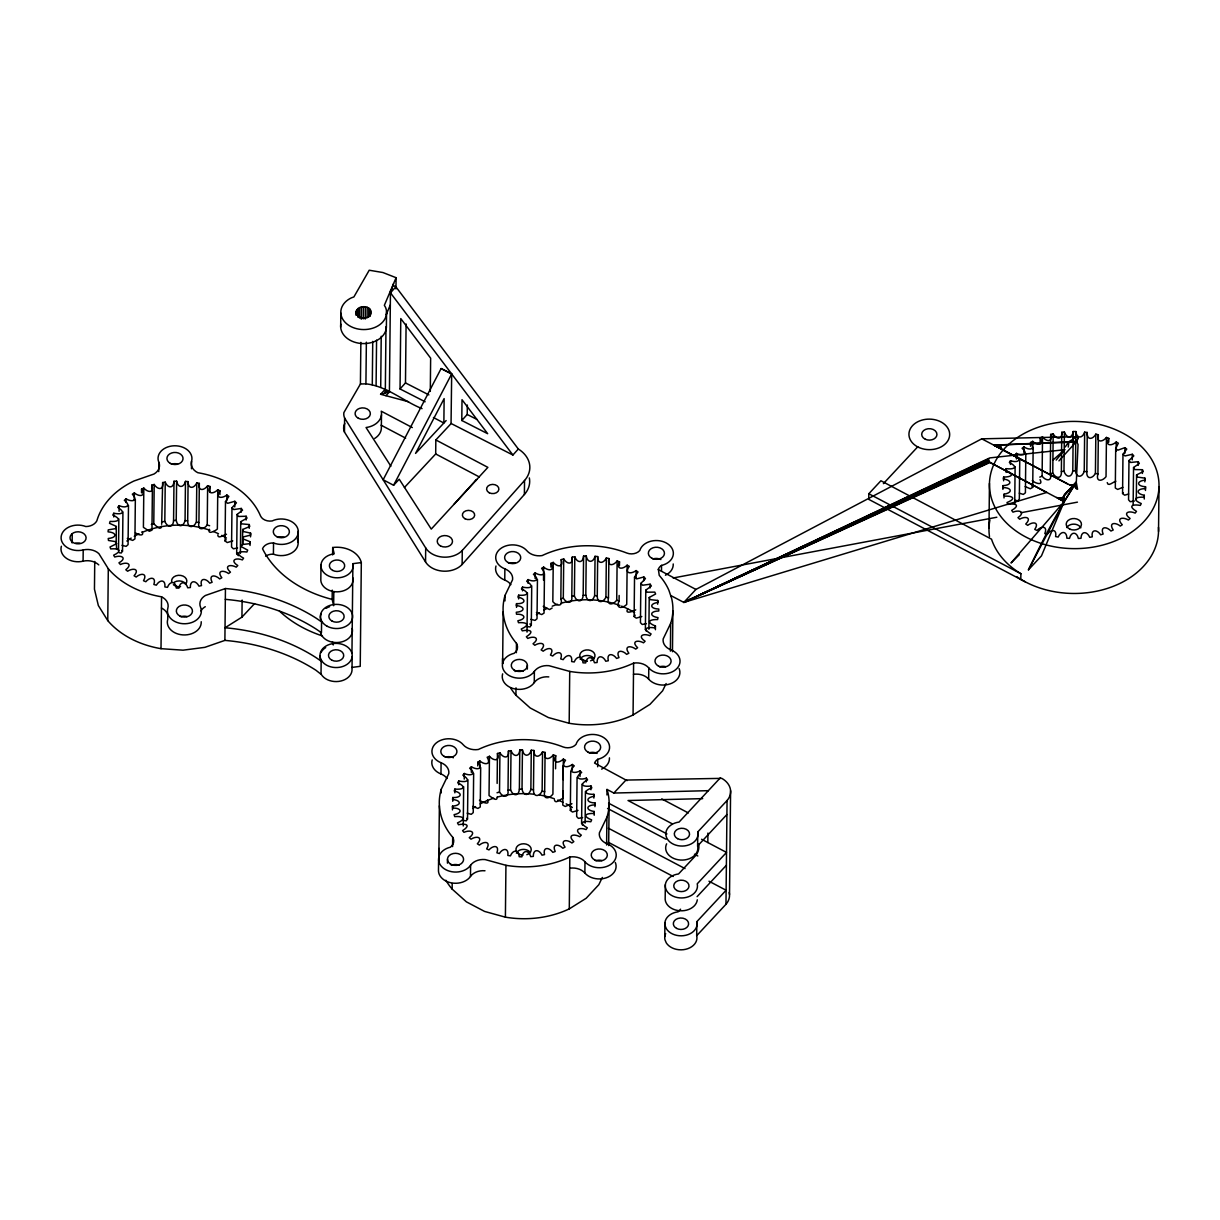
<?xml version="1.0" encoding="UTF-8"?>
<svg xmlns="http://www.w3.org/2000/svg" width="1220" height="1220" viewBox="0 0 1220 1220"><rect width="100%" height="100%" fill="white"/><g stroke="black" fill="none" stroke-linecap="round" stroke-linejoin="round"><path stroke-width="1.5" d="M477.767 765.946L477.813 762.21L479.856 760.975C484.797 765.245 491.584 764.772 487.161 757.269L489.449 756.293C493.658 761.234 500.154 761.326 497.455 753.502L499.925 752.832C503.311 758.474 509.426 758.794 508.435 751.047L511.012 750.666C513.422 757.071 519.232 757.3 519.796 749.934L522.434 749.873C523.624 756.949 529.358 756.949 531.279 750.208L533.887 750.468C533.78 757.925 539.514 757.894 542.549 751.855L545.081 752.435C543.159 760.228 549.457 760.091 553.331 754.845L555.71 755.714C552.065 763.369 558.714 763.628 563.35 759.084L565.531 760.228C560.193 767.365 567.01 768.356 572.348 764.482L574.254 765.87C567.452 772.138 574.025 774.12 580.079 770.872L581.665 772.473C573.705 777.628 579.546 780.693 586.362 778.116L587.567 779.87C578.448 784.841 583.068 787.083 591.014 786L591.837 787.891C582.23 791.429 585.264 794.479 593.911 794.342L594.323 796.309C585.203 797.544 586.225 802.76 594.994 802.928L594.994 804.895C586.179 804.926 585.158 810.141 594.247 811.513L594.201 815.25M385.993 326.731L385.337 389.18L380.579 394.289L385.932 395.692L389.409 391.955L390.446 292.815L393.541 283.68M72.148 542.961L72.239 533.613M98.774 564.89A14.396 10.797 0.6 0 0 83.082 561.185L83.204 549.961A16.958 12.718 0.6 0 1 61.152 536.663A16.958 12.718 0.6 0 1 85.842 526.552A12.063 9.043 0.6 0 0 96.868 520.772A84.79 63.608 0.6 0 1 133.956 481L153.979 474.031A14.396 10.797 0.6 0 0 158.829 462.273A16.958 12.718 0.6 0 1 174.201 445.788A16.958 12.718 0.6 0 1 191.555 461.297A14.396 10.797 0.6 0 0 197.823 472.704A84.79 63.608 0.6 0 1 260.485 515.846A9.989 7.503 0.6 0 0 272.182 520.94A16.958 12.718 0.6 0 1 298.275 531.188L298.153 542.397M94.748 561.459L94.458 589.184L98.347 605.532L107.756 620.614A84.79 63.608 0.6 0 0 161.009 648.674L183.076 650.184L204.853 647.347L224.892 640.393A168.238 126.209 0.6 0 1 315.98 670.283L321.378 674.553A16.104 12.078 0.6 0 0 338.794 681.4A16.104 12.078 0.6 0 0 352 670.588L352.153 656.558M107.756 620.614L108.305 568.749L98.896 553.666A14.396 10.797 0.6 0 0 83.204 549.961M113.75 516.99L113.78 513.254C121.451 514.779 126.529 512.949 117.76 507.352L119.148 505.659C125.645 508.603 131.836 506.025 124.333 500.322L126.056 498.827C131.806 502.411 138.546 500.901 132.339 494.176L134.352 492.911C139.385 497.12 146.186 496.525 141.55 489.098L143.823 488.091C148.108 492.941 154.665 492.987 151.737 485.179L154.193 484.462C157.685 490.028 163.846 490.333 162.656 482.556L165.234 482.144C167.765 488.442 173.606 488.701 173.987 481.275L176.625 481.168C177.968 488.168 183.701 488.198 185.47 481.382L188.094 481.595C188.002 489.113 193.904 488.961 196.786 482.861L199.333 483.394C197.609 491.172 203.862 491.019 207.644 485.682L210.054 486.505L209.992 492.117M116.175 543.418L116.327 526.384L109.525 523.319L110.12 521.397C118.538 522.038 122.198 519.293 112.789 515.084L113.78 513.254M116.662 549.229L116.205 541.756L108.473 540.46L108.229 538.493C117.257 537.715 117.013 532.454 108.077 531.859L108.26 529.876L115.702 528.596L116.357 526.598M118.508 550.693L118.843 518.927M119.087 511.271L119.148 505.659M119.194 552.736L121.253 552.98L122.519 551.104L122.93 511.866M126.026 502.564L126.056 498.827M122.03 545.325L126.133 546.377L128.07 544.638L128.481 505.4M134.276 500.398L134.352 492.911M127.307 538.447L132.66 540.414L134.932 538.935L135.344 499.468M141.52 492.834L141.55 489.098M143.823 488.091L143.411 527.33L149.343 531.279L151.966 530.151L152.378 490.897M151.707 488.915L151.737 485.179M161.528 526.14C161.055 531.462 155.428 525.286 153.781 523.716L154.193 484.462M158.737 471.621L158.829 462.273M161.009 648.674L161.558 596.809A84.79 63.608 0.6 0 1 108.305 568.749M161.665 524.264L162.656 482.556M173.987 481.275L173.575 520.528C173.194 527.955 167.353 527.696 164.822 521.382L165.234 482.144M167.75 615.703L167.719 619.44A16.958 12.718 0.6 0 0 182.847 634.903A16.958 12.718 0.6 0 0 201.224 621.727M185.47 481.382L185.059 520.62C183.305 527.452 177.556 527.421 176.214 520.421L176.625 481.168M196.786 482.861L196.374 522.099C193.492 528.199 187.59 528.367 187.682 520.848L188.094 481.595M191.479 468.77L191.555 461.297M209.642 525.759L207.232 524.936C203.45 530.273 197.198 530.425 198.921 522.633L199.333 483.394M207.232 524.936L207.644 485.682M210.054 486.505C206.607 494.191 213.225 494.39 217.77 489.769L217.358 529.022C215.452 530.807 207.125 535.321 209.337 529.282M219.935 494.618L219.966 490.882L217.77 489.769M232.73 540.856L227.256 542.564L225.075 540.978L225.487 501.527L228.841 496.387L226.905 495.03C221.659 498.98 214.842 498.095 219.966 490.882M224.892 640.393L225.441 588.528A168.238 126.209 0.6 0 1 316.529 618.418L321.577 621.88L321.455 632.707L316.422 629.261A168.238 126.209 0.6 0 0 225.319 599.355M226.844 500.627L226.905 495.03M237.549 547.948L233.371 548.817L231.556 547.002L231.968 507.749L236.436 502.869L234.819 501.298L227.667 503.311L225.487 501.74M234.758 506.91L234.819 501.298M238.358 555.695L236.68 553.712L237.092 514.459L242.536 510.189L241.27 508.45L233.782 509.563L231.968 507.749M240.386 553.468L240.721 521.687L247.019 518.134L246.135 516.258L238.495 516.472L237.092 514.459M241.24 512.187L241.27 508.45M320.036 655.78A16.104 12.078 0.6 0 0 320.235 658.922L321.165 661.133L316.117 657.671A168.238 126.209 0.6 0 0 225.029 627.766L241.941 617.137L242.124 600.087M116.724 543.617L110.044 547.002L110.715 548.909C118.919 548.176 123.006 550.738 113.643 555.192L114.726 557.006C121.817 554.688 127.246 558.15 118.95 562.847L120.399 564.509C126.743 561.505 133.102 563.899 125.828 569.77L127.612 571.234C133.224 567.59 139.995 568.947 134.078 575.779L136.152 577.029C141.062 572.744 147.803 573.247 143.518 580.735L145.821 581.711C149.999 576.74 156.434 576.709 153.873 584.487L156.343 585.173C159.698 579.47 165.752 579.271 164.883 586.957L167.475 587.338C169.824 580.857 175.604 580.781 176.275 588.07L178.913 588.131C180.011 580.979 185.76 581.132 187.743 587.796L190.35 587.537C189.969 579.896 195.947 580.217 198.982 586.149L201.513 585.585C199.455 577.746 205.814 577.96 209.733 583.16L212.097 582.291C208.3 574.635 215.01 574.407 219.676 578.92L221.827 577.777C216.382 570.67 223.199 569.649 228.582 573.537L230.458 572.149C223.58 565.912 230.092 563.869 236.222 567.147L237.778 565.546C229.772 560.438 235.49 557.311 242.383 559.904L243.573 558.15C234.423 553.224 238.861 550.921 246.898 552.019L247.69 550.129L241.255 546.667L242.399 544.486L242.704 529.465L249.734 526.506L249.261 524.554L241.667 523.853L240.721 521.687M242.856 544.471L243.146 536.968L250.634 535.092L250.588 533.125L243.237 531.508L242.704 529.465M246.104 520.01L246.135 516.258M249.231 528.306L249.261 524.554M250.024 545.462L250.054 541.711L242.917 538.859M250.542 536.861L250.588 533.125M265.609 556.183A10.858 8.143 0.6 0 1 273.417 554.17L273.539 542.961A16.958 12.718 0.6 0 0 298.275 531.188M320.982 564.631L320.845 578.646A16.104 12.078 0.6 0 0 337.635 591.822A16.104 12.078 0.6 0 0 352.748 577.685M321.028 673.745L321.18 659.73M333.807 591.7L333.655 605.715L332.145 599.386L332.252 590.129M332.618 554.917L332.694 547.505A24.659 18.498 0.6 0 1 361.318 562.572L360.236 666.333L351.817 667.432M333.258 643.565L333.243 644.968L332.496 641.796M340.67 327.097L340.822 313.082M529.343 477.904A31.644 23.729 0.6 0 1 524.386 494.496L462.136 564.463A21.197 15.906 0.6 0 1 425.551 561.962L344.467 432.048L344.619 418.033A16.943 12.718 0.6 0 1 343.887 412.574L360.418 384.01L360.861 342.362M351.955 653.417L352.9 563.67L361.318 562.572M356.118 315.385C353.8 307.211 365.527 303.917 370.117 309.331L370.041 316.346M356.85 314.989L356.911 309.727M357.948 317.276L358.039 308.507M359.458 318.069L359.564 307.547M361.242 319.198L361.379 306.921M363.209 318.938L363.331 306.677M365.192 319.076L365.314 306.815M422.044 408.654C403.088 400.968 386.755 386.099 365.924 383.842L366.366 342.195M367.083 317.84L367.189 307.318M368.73 316.941L368.821 308.187M372.283 384.91L372.74 341.387M376.095 385.55L376.568 340.136M380.716 387.365L381.219 336.262M381.479 414.876L381.341 428.891A18.819 14.121 0.6 0 1 374.723 438.453M386.557 311.71L386.404 325.725A22.89 17.171 0.6 0 1 362.599 343.567A22.89 17.171 0.6 0 1 340.837 324.108M393.526 285.571L395.875 286.807L518.332 449.021L512.903 455.029L390.446 292.815L390.476 290.909M395.966 288.926L396.088 277.702L382.912 272.533L369.218 270.23L353.892 296.933L351.329 297.878A22.89 17.171 0.6 0 0 343.415 320.265A22.89 17.171 0.6 0 0 372.496 328.287A22.89 17.171 0.6 0 0 385.505 307.287L384.346 305.32L396.088 277.702M425.139 401.776L400.038 388.951L400.785 318.588L430.645 358.161L430.294 391.406M400.038 388.951L405.482 382.927L406.092 323.986M425.551 561.962L425.688 547.948L344.619 418.033M404.43 487.497L435.692 453.962L435.83 439.947L451.156 423.523L512.903 455.029M438.59 859.856L438.468 871.065A16.958 12.718 0.6 0 0 451.781 882.96A16.958 12.718 0.6 0 0 470.478 876.463A14.396 10.797 0.6 0 1 484.996 870.775M438.834 857.66L439.383 805.795M447.084 778.543A14.396 10.797 0.6 0 0 440.969 773.968L441.091 762.744A16.958 12.718 0.6 0 1 436.348 742.858A16.958 12.718 0.6 0 1 463.158 744.688A14.396 10.797 0.6 0 0 478.332 749.492A84.79 63.608 0.6 0 1 563.03 746.93A9.989 7.503 0.6 0 0 576.053 744.352A16.958 12.718 0.6 0 1 604.037 737.81A16.958 12.718 0.6 0 1 597.754 759.297L597.678 766.77M441.213 792.969L441.243 789.264L448.762 773.678A14.396 10.797 0.6 0 0 441.091 762.744M451.049 423.63L451.674 373.915L441.121 368.547L383.156 479.765L393.587 485.27L399.23 479.216L431.255 529.099L487.878 467.367L435.83 439.947M447.435 863.165L447.481 859.429M452.467 809.882L452.513 806.13C461.511 805.52 461.511 800.259 452.544 799.496L452.772 797.529C461.328 798.048 463.341 793 454.221 791.002L454.862 789.081C463.188 789.843 467.062 787.205 457.698 782.813L458.75 780.998C466.33 782.615 471.53 780.922 462.883 775.158L464.301 773.495C470.722 776.515 477.005 774.059 469.654 768.219L471.408 766.755C477.066 770.415 483.837 769.042 477.813 762.21M452.727 801.265L452.772 797.529M602.329 877.439L598.837 884.683L586.195 898.255L569.283 908.87A84.79 63.608 0.6 0 1 505.4 917.165L484.584 911.431L466.406 901.854L452.147 889.105L452.193 883.554M452.589 846.588L452.681 837.24A84.79 63.608 0.6 0 1 441.243 789.264M454.831 792.817L454.862 789.081M461.785 420.488L462.014 399.702L487.664 433.695L461.785 420.488L467.214 414.464L467.321 405.025M458.705 784.735L458.75 780.998M462.136 564.463L462.273 550.433L524.539 480.497A31.644 23.729 0.6 0 0 518.332 449.021M463.249 825.986L463.661 786.732M464.24 779.092L464.301 773.495M463.036 820.419L466.208 820.846L467.519 818.986L467.931 779.748M471.347 772.367L471.408 766.755M470.478 876.463L470.6 865.254A14.396 10.797 0.6 0 1 485.118 859.566L505.934 865.3A84.79 63.608 0.6 0 0 569.816 857.019A14.396 10.797 0.6 0 1 584.99 861.808A16.958 12.718 0.6 0 0 611.799 863.638A16.958 12.718 0.6 0 0 607.057 843.752A14.396 10.797 0.6 0 1 599.386 832.818L606.904 817.232A80.916 60.695 0.6 0 0 607.865 792.375L607.026 789.447L613.858 793.046L708.362 790.667M467.184 813.191L471.255 814.319L473.238 812.611L473.65 773.358M479.796 766.587L479.856 760.975M472.643 806.405L477.935 808.448L480.253 806.999L480.68 767.548M489.449 756.293L489.037 795.531C490.852 796.782 497.546 802.486 497.15 797.133M497.135 783.408L497.455 753.502M508.435 751.047L508.023 790.285C509.014 798.048 502.899 797.727 499.514 792.07L499.925 752.832M503.158 611.906L502.625 663.771A84.79 63.608 0.6 0 1 502.594 658.236M510.875 584.654A14.396 10.797 0.6 0 0 504.76 580.079L504.866 568.855A16.958 12.718 0.6 0 1 500.139 548.97A16.958 12.718 0.6 0 1 526.948 550.799A14.396 10.797 0.6 0 0 542.122 555.588A84.79 63.608 0.6 0 1 626.821 553.041A9.989 7.503 0.6 0 0 639.829 550.464A16.958 12.718 0.6 0 1 667.828 543.922A16.958 12.718 0.6 0 1 661.545 565.409L661.484 571.021M504.973 600.926L505.034 595.375L512.553 579.79A14.396 10.797 0.6 0 0 504.866 568.855M505.4 917.165L505.934 865.3M519.796 749.934L519.384 789.188C518.82 796.553 513.01 796.309 510.6 789.919L511.012 750.666M516.517 607.377L516.548 603.641C525.103 604.159 527.116 599.111 518.012 597.098L518.653 595.192C526.979 595.939 530.837 593.301 521.489 588.909L522.526 587.095C530.105 588.726 535.321 587.034 526.674 581.254L528.092 579.591C534.497 582.626 540.78 580.171 533.43 574.33L535.183 572.866C540.856 576.526 547.612 575.138 541.588 568.322L543.647 567.087C548.573 571.356 555.375 570.868 550.937 563.365L553.239 562.405C557.433 567.33 563.945 567.437 561.246 559.614L563.716 558.928C567.102 564.586 573.217 564.906 572.211 557.159L574.803 556.778C577.197 563.167 583.023 563.411 583.587 556.045L586.225 555.984C587.415 563.061 593.149 563.061 595.055 556.32L597.678 556.579C597.404 564.143 603.336 563.976 606.34 557.967L608.871 558.546C606.95 566.324 613.233 566.202 617.122 560.956L619.501 561.825L619.47 565.562M666.12 683.551L662.628 690.794L649.986 704.352L633.058 714.981A84.79 63.608 0.6 0 1 569.176 723.277L548.359 717.543L530.197 707.966L515.923 695.217L515.999 687.821M516.365 652.685L516.472 643.352A84.79 63.608 0.6 0 1 505.034 595.375M518.607 598.928L518.653 595.192M522.495 590.846L522.526 587.095M524.386 494.496L524.539 480.497M531.279 750.208L530.868 789.462C528.962 796.202 523.212 796.202 522.023 789.126L522.434 749.873M527.025 632.097L527.437 592.844M527.33 669.094L527.375 665.357M528.046 583.328L528.092 579.591M526.811 626.531L529.983 626.958L531.31 625.097L531.722 585.844M535.138 578.478L535.183 572.866M502.64 673.867A16.958 12.718 0.6 0 0 513.437 688.598A16.958 12.718 0.6 0 0 534.268 682.575L534.375 671.366A14.396 10.797 0.6 0 1 548.909 665.678L569.725 671.412A84.79 63.608 0.6 0 0 633.607 663.116A14.396 10.797 0.6 0 1 648.781 667.919A16.958 12.718 0.6 0 0 675.59 669.75A16.958 12.718 0.6 0 0 670.847 649.848A14.396 10.797 0.6 0 1 663.177 638.929L670.68 623.344A80.916 60.695 0.6 0 0 671.656 598.486L668.941 590.388A80.916 60.695 0.6 0 0 662.186 578.936L659.227 575.321L658.358 569.191A10.858 8.143 0.6 0 1 661.545 565.409M542.549 751.855L542.137 791.109C539.133 797.118 533.201 797.285 533.476 789.721L533.887 750.468M530.959 619.303L535.046 620.416L537.029 618.723L537.441 579.47M543.51 580.171L543.647 567.087M536.419 612.516L541.726 614.56L544.044 613.111L544.471 573.644M553.331 754.845L552.919 794.098C549.046 799.344 542.747 799.466 544.669 791.688L545.081 752.435M550.906 567.102L550.937 563.365M553.239 562.405L552.828 601.643C557.021 606.584 563.533 606.675 560.834 598.867L561.246 559.614M555.573 768.798L555.71 755.714M572.211 557.159L571.799 596.397C572.805 604.159 566.69 603.839 563.304 598.181L563.716 558.928M571.936 803.721L565.241 806.481L562.801 805.139L563.167 765.687M563.03 790.865L562.954 798.337C560.559 798.902 555.268 804.544 554.429 799.954M563.137 779.656L563.35 759.084M569.176 723.277L569.725 671.412M569.283 908.87L569.816 857.019M577.99 810.4L572.47 812.032L570.335 810.415L570.746 771.162M572.287 770.079L572.348 764.482M583.587 556.045L583.175 595.299C582.611 602.665 576.785 602.421 574.391 596.031L574.803 556.778M582.626 817.568L578.417 818.376L576.663 816.531L577.075 777.277M580.018 776.484L580.079 770.872M582.519 825.086L581.604 823.317L582.016 784.063M595.055 556.32L594.643 595.573C592.737 602.314 587.003 602.299 585.813 595.238L586.225 555.984M585.112 823.119L585.432 791.353M615.307 862.448A16.958 12.718 0.6 0 1 606.355 877.775A16.958 12.718 0.6 0 1 584.868 873.017L584.99 861.808M586.317 781.852L586.362 778.116M590.968 789.736L591.014 786M593.881 798.078L593.911 794.342M594.963 806.664L594.994 802.928M606.34 557.967L605.928 597.221C602.924 603.214 596.992 603.397 597.266 595.833L597.678 556.579M619.501 561.825C615.841 569.466 622.505 569.725 627.141 565.195L626.729 604.449C622.093 608.978 615.429 608.719 619.089 601.079L616.71 600.209C612.821 605.455 606.538 605.577 608.46 597.785L608.871 558.546M606.614 845.018L606.904 817.232M606.965 794.952L607.026 789.447M608.673 845.597L609.1 804.849M616.71 600.209L617.122 560.956M619.089 601.079L619.15 595.467M633.058 714.981L633.607 663.116M641.781 616.512L636.26 618.143L634.125 616.527L634.537 577.06L638.029 571.966L636.138 570.594C630.786 574.467 623.984 573.461 629.307 566.339L627.141 565.195M636.062 578.067L636.138 570.594M646.402 623.679L642.208 624.487L640.439 622.642L640.851 583.389L645.441 578.585L643.87 576.984L636.672 578.89L634.537 577.274M643.824 580.72L643.87 576.984M646.31 631.197L645.38 629.428L645.792 590.175L651.358 585.981L650.138 584.227L642.62 585.234L640.851 583.389M648.887 629.23L649.223 597.464L655.613 594.003L654.789 592.112L647.149 592.203L645.792 590.175M679.098 668.545A16.958 12.718 0.6 0 1 670.146 683.886A16.958 12.718 0.6 0 1 648.659 679.128L648.781 667.919M650.107 587.964L650.138 584.227M655.399 629.733L655.445 625.997C645.899 622.307 648.918 619.303 657.595 619.562L658.022 617.61C648.948 616.253 649.97 611.037 658.769 611.006L658.785 609.024C650.001 608.871 648.994 603.641 658.114 602.405L657.702 600.453L650.123 599.63L649.223 597.464M657.656 604.19L657.702 600.453M664.778 936.64L664.93 922.625M665.327 884.774L665.19 897.63A16.104 12.078 0.6 0 0 679.875 910.76A16.104 12.078 0.6 0 0 697.291 899.826M670.39 651.129L670.68 623.344M672.464 651.709L672.891 610.961M665.678 933.574A16.104 12.078 0.6 0 0 664.976 939.796L666.242 942.816A16.104 12.078 0.6 0 0 685.716 949.282A16.104 12.078 0.6 0 0 696.696 935.679L696.833 921.664L726.113 890.249L708.988 881.221M666.623 843.828A16.104 12.078 0.6 0 0 680.409 860.039A16.104 12.078 0.6 0 0 697.626 845.948L697.779 831.918L727.059 800.518A21.838 16.378 0.6 0 0 721.783 778.36L625.951 780.068L613.858 793.046M707.829 842.547L707.92 833.077M696.696 935.679L725.976 904.279L727.059 800.518M729.514 894.489L730.597 790.728M1025.303 581.848L1020.759 579.454L1020.911 573.736A84.79 63.608 0.6 0 1 991.509 539.164L880.916 480.756L868.808 493.749L868.747 499.361L1025.303 581.848A84.79 63.608 0.6 0 0 1114.729 585.737A84.79 63.608 0.6 0 0 1158.451 527.314M988.978 528.26L989.451 483.41M1002.886 489.372L1002.931 485.636C1011.837 485.316 1012.356 480.07 1003.328 479.018L1003.648 477.05C1012.493 477.05 1015.04 473.894 1005.448 470.569L1006.195 468.663C1014.338 469.654 1018.593 467.229 1009.367 462.487L1010.511 460.702C1017.495 463.219 1023.077 459.955 1014.964 454.999L1016.473 453.382C1022.695 456.57 1029.146 454.389 1022.086 448.289L1023.931 446.871C1029.405 450.683 1036.222 449.539 1030.564 442.524L1032.684 441.35C1037.442 445.788 1044.183 445.483 1040.187 437.858L1042.52 436.958C1046.531 442.067 1052.951 442.25 1050.679 434.427L1053.18 433.817C1056.337 439.657 1062.361 439.978 1061.781 432.292L1064.389 431.987C1066.509 438.575 1072.273 438.758 1073.203 431.529L1075.842 431.545C1076.68 438.773 1082.445 438.712 1084.656 432.154L1087.249 432.49C1086.578 440.145 1092.601 439.947 1095.834 434.137L1098.335 434.778C1095.972 442.57 1102.377 442.509 1106.448 437.446L1108.782 438.392L1108.751 442.128M1003.618 480.787L1003.648 477.05M1004.014 497.943L1004.06 494.207C1013.195 492.651 1011.685 487.497 1003.023 487.619L1002.931 485.636M1006.164 472.399L1006.195 468.663M1010.465 464.439L1010.511 460.702M1014.72 503.967L1015.116 466.589M1016.412 458.979L1016.473 453.382M1014.781 500.276L1017.937 500.795L1019.34 498.98L1019.752 459.742M1023.87 452.483L1023.931 446.871M1019.31 493.185L1023.336 494.42L1025.41 492.788L1025.822 453.535M1030.534 446.261L1030.564 442.524M1032.608 448.823L1032.684 441.35M1025.136 486.566L1030.321 488.762L1032.715 487.39L1033.157 447.938M1040.126 443.47L1040.187 437.858M1050.679 434.427L1050.267 473.665C1052.54 481.503 1046.12 481.32 1042.109 476.212L1042.52 436.958M1061.781 432.292L1061.37 471.545C1061.949 479.231 1055.925 478.911 1052.768 473.055L1053.18 433.817M1073.203 431.529L1072.792 470.767C1071.861 477.996 1066.097 477.813 1063.977 471.24L1064.389 431.987M1084.656 432.154L1084.245 471.393C1082.033 477.966 1076.269 478.011 1075.43 470.798L1075.842 431.545M1095.834 434.137L1095.423 473.39C1092.19 479.201 1086.166 479.399 1086.837 471.728L1087.249 432.49M1106.448 437.446L1106.037 476.7C1101.965 481.763 1095.56 481.824 1097.924 474.031L1098.335 434.778M1122.903 487.314L1117.688 489.433L1115.309 488.03L1115.705 448.563L1118.343 443.195L1116.239 441.991C1111.42 446.352 1104.695 445.94 1108.782 438.392M1116.147 451.339L1116.239 441.991M1128.652 494.024L1124.611 495.198L1122.568 493.52L1122.979 454.282L1126.761 449.082L1124.931 447.649L1117.825 450.195L1115.705 448.563M1124.886 453.245L1124.931 447.649M1134.463 501.039L1130.223 501.71L1128.561 499.819L1128.973 460.565L1133.807 455.899L1132.328 454.267L1125.023 455.945L1122.979 454.282M1132.267 459.879L1132.328 454.267M1133.151 504.882L1133.548 467.504L1139.327 463.478L1138.199 461.678L1130.635 462.471L1128.973 460.565M1136.308 499.392L1136.582 474.885L1143.155 471.621L1142.423 469.715L1134.783 469.563L1133.548 467.504M1138.168 465.43L1138.199 461.678M1142.393 473.451L1142.423 469.715M1144.253 499.026L1144.299 495.289C1135.179 493.597 1136.704 488.457 1145.397 488.701L1145.519 486.734C1136.628 486.277 1136.125 481.015 1145.199 480.1L1144.879 478.133L1137.36 477.066L1136.567 475.099M1144.848 481.87L1144.879 478.133M1145.473 490.47L1145.519 486.734M1158.527 531.478L1159 486.627A84.79 63.608 0.6 0 0 1033.248 429.15A84.79 63.608 0.6 0 0 1030.427 539.286A84.79 63.608 0.6 0 0 1159 486.627M225.075 540.978L226.112 539.636M570.335 810.415L571.402 809.073M634.125 616.527L635.193 615.185M385.337 389.18L384.986 393.13L387.274 390.491M1122.568 493.52L1123.178 492.758M356.225 311.13L356.057 312.625A7.625 5.719 0.6 0 0 366 317.856A7.625 5.719 0.6 0 0 370.117 309.331M516.548 603.641L516.334 605.608C525.301 606.355 525.286 611.632 516.289 612.242L516.502 614.224C525.042 613.828 527.04 618.906 517.875 620.782L518.5 622.703C526.796 622.078 530.685 624.762 521.26 629.017L522.297 630.847C529.861 629.352 535.092 631.106 526.369 636.749L527.772 638.441C534.207 635.513 540.475 638.045 533.048 643.779L534.802 645.273C540.49 641.705 547.246 643.184 541.146 649.924L543.19 651.19C548.176 646.981 554.947 647.576 550.449 655.018L552.721 656.024C556.991 651.144 563.487 651.16 560.697 658.922L563.167 659.654C566.629 654.027 572.729 653.828 571.646 661.56L574.223 661.972C576.709 655.597 582.519 655.491 583.007 662.841L585.646 662.933C586.911 655.857 592.661 655.994 594.476 662.734L597.098 662.521C596.915 654.926 602.848 655.231 605.776 661.255L608.307 660.737C606.462 652.898 612.775 653.142 616.588 658.434L618.982 657.611C615.399 649.909 622.078 649.757 626.653 654.347L628.834 653.249C623.588 646.036 630.404 645.136 635.712 649.101L637.618 647.744C630.892 641.384 637.48 639.478 643.504 642.818L645.105 641.247C637.221 635.986 643.062 632.997 649.863 635.681L651.099 633.942C642.04 628.849 646.646 626.653 654.591 627.858L655.445 625.997M1068.263 447.084L1068.888 441.732L1076.818 436.714L981.749 438.834L695.918 589.428L683.825 602.405L670.817 595.558M250.054 541.711L249.673 543.678L242.399 544.486M594.247 811.513L593.804 813.465C585.127 813.191 582.123 816.195 591.654 819.886L590.816 821.761C582.855 820.541 578.25 822.737 587.308 827.831L586.073 829.569C579.286 826.885 573.43 829.89 581.315 835.151L579.729 836.722C573.69 833.367 567.102 835.273 573.827 841.632L571.921 842.989C566.629 839.024 559.797 839.924 565.043 847.137L562.878 848.251C558.303 843.645 551.623 843.798 555.192 851.499L552.812 852.338C549 847.046 542.687 846.787 544.516 854.625L541.985 855.159C539.072 849.12 533.125 848.815 533.308 856.409L530.685 856.638C528.87 849.882 523.121 849.76 521.855 856.837L519.217 856.73C518.729 849.379 512.934 849.486 510.448 855.861L507.855 855.449C508.938 847.732 502.838 847.915 499.376 853.543L496.906 852.811C499.697 845.048 493.216 845.033 488.945 849.913L486.658 848.906C491.172 841.464 484.386 840.885 479.399 845.079L477.355 843.813C483.455 837.072 476.715 835.609 471.012 839.177L469.273 837.667C476.684 831.933 470.417 829.402 463.981 832.33L462.578 830.652C471.301 824.995 466.086 823.241 458.507 824.735L457.485 822.905C466.909 818.651 463.02 815.966 454.709 816.592L454.099 814.67C463.249 812.794 461.251 807.716 452.712 808.113L452.513 806.13M1144.299 495.289L1143.75 497.211C1135.256 496.692 1131.794 499.529 1141.264 503.57L1140.319 505.416C1132.541 503.997 1127.631 505.949 1136.491 511.378L1135.164 513.086C1128.561 510.219 1122.476 512.949 1130.101 518.5L1128.424 520.025C1122.583 516.517 1115.888 518.164 1122.278 524.768L1120.295 526.064C1115.187 521.946 1108.355 522.617 1113.204 529.999L1110.962 531.035C1106.571 526.262 1099.982 526.278 1103.124 534.055L1100.684 534.817C1097.085 529.343 1090.878 529.038 1092.281 536.846L1089.719 537.303C1087.051 531.081 1081.179 530.807 1080.996 538.294L1078.358 538.447C1076.848 531.524 1071.114 531.462 1069.513 538.371L1066.89 538.188C1066.768 530.715 1060.912 530.868 1058.167 537.059L1055.605 536.571C1057.099 528.794 1050.908 528.977 1047.217 534.406L1044.808 533.613C1048.026 525.896 1041.438 525.759 1036.985 530.471L1034.758 529.388C1039.684 522.099 1032.882 521.306 1027.713 525.347L1025.745 524.02C1032.196 517.509 1025.532 515.785 1019.645 519.186L1017.983 517.646C1025.685 512.202 1019.615 509.396 1012.996 512.156L1011.685 510.417C1020.621 505.111 1015.68 503.113 1007.918 504.409L1007.003 502.548C1016.519 498.644 1013.057 495.762 1004.578 496.159L1004.06 494.207M1077.58 489.311L1076.284 482.358C1058.121 510.082 1042.825 539.957 1028.445 569.832L1041.468 555.862L1064.176 501.603L1063.855 496.037L1076.345 481.61L1078.053 444.507L1076.757 441.991L1078.129 437.4L1076.772 441.183L1058.945 460.886M386.237 314.531L390.324 304.924M236.68 553.712L237.534 553.087M645.38 629.428L646.249 628.818M581.604 823.317L582.458 822.707M627.751 609.009C624.183 614.651 633.592 611.281 635.727 609.832M1107.241 482.601C1107.867 487.207 1113.433 481.702 1115.827 481.229M393.587 485.27L451.674 373.915L441.121 368.547M1028.445 569.832L1064.176 501.603L1076.284 482.358M217.755 534.97C217.877 539.621 224.083 534.497 226.493 534.268M475.373 481L476.715 479.536M1065.197 446.993L1068.888 441.732L1076.772 441.183M1056.169 460.077L1064.709 449.707L989.755 457.912L683.825 602.405L1046.775 492.438L990.045 462.456L683.825 602.405L988.612 458.933M1063.398 496.632L1064.176 501.603L1011.029 562.984L1019.356 554.627M390.446 292.815L395.875 286.807M453.901 504.409L475.952 480.161M1063.855 496.037L1074.972 483.821L1064.252 494.603M241.941 617.137L254.599 603.58M446.139 420.58L415.562 453.398L444.126 398.604L443.866 423.02L433.435 417.514M883.402 483.638L917.684 446.871M720.471 777.674L679.082 822.066A16.104 12.078 0.6 0 0 666.059 836.035A16.104 12.078 0.6 0 0 684.755 845.887A16.104 12.078 0.6 0 0 697.779 831.918M697.626 845.948L726.907 814.533M680.592 909.19L678.137 911.813A16.104 12.078 0.6 0 0 665.113 925.782L666.394 928.786A16.104 12.078 0.6 0 0 685.869 935.267A16.104 12.078 0.6 0 0 696.833 921.664M697.093 896.669L726.388 865.254M1020.911 573.736L868.808 493.749M1053.089 459.97L1064.709 449.707M988.566 459.391L683.825 602.405L989.71 462.105M988.612 459.879L683.825 602.405L989.313 461.541M988.749 460.413L683.825 602.405L988.993 460.977M1039.775 477.111L1042.109 476.212M225.441 588.528L205.402 595.482A14.396 10.797 0.6 0 0 200.553 607.24A16.958 12.718 0.6 0 1 185.181 623.74A16.958 12.718 0.6 0 1 167.826 608.231A14.396 10.797 0.6 0 0 161.558 596.809M151.326 524.432L153.781 523.716M560.834 598.867L563.304 598.181M497.043 792.756L499.514 792.07M380.579 394.289L389.409 391.955M1050.267 473.665L1052.768 473.055M1020.972 512.72L1077.443 502.152M673.089 577.99L996.831 517.234M1070.169 485.392L1072.639 484.95L1070.169 485.133L981.749 438.834M1070.169 485.133L1073.493 484.797L1076.284 488.61L1075.948 483.059M162.245 521.809L164.822 521.382M571.799 596.397L574.391 596.031M508.023 790.285L510.6 789.919M1061.37 471.545L1063.977 471.24M1025.471 461.861L993.98 445.193L1076.757 441.991M1068.888 441.732L993.98 445.193L1001.818 449.112M173.575 520.528L176.214 520.421M360.418 384.01L365.924 383.842M702.689 798.627L628.025 800.518L672.357 823.881M583.175 595.299L585.813 595.238M519.384 789.188L522.023 789.126M1001.422 448.563L993.98 445.193L1001.452 445.056M1072.792 470.767L1075.43 470.798M1001.086 447.984L993.98 445.193L1001.117 445.269M1000.857 447.435L993.98 445.193L1000.873 445.575M185.059 520.62L187.682 520.848M594.643 595.573L597.266 595.833M530.868 789.462L533.476 789.721M1000.705 446.901L993.98 445.193L1000.72 445.956M1084.245 471.393L1086.837 471.728M993.98 445.193L1000.659 446.398M196.374 522.099L198.921 522.633M605.928 597.221L608.46 597.785M542.137 791.109L544.669 791.688M1095.423 473.39L1097.924 474.031M385.932 395.692L408.547 401.761M581.94 659.745L587.323 661.225M543.236 606.325L549.564 609.573L552.141 608.017M479.445 800.228C481.458 801.83 490.394 805.902 487.481 800M135.496 532.743C137.235 535.016 145.149 536.647 141.962 531.813M1032.272 480.604C1034.819 483.12 1043.649 486.231 1040.065 479.597M467.214 414.464L476.913 419.421M405.482 382.927L428.891 394.899M990.045 462.456L1064.176 501.603L1062.833 497.135M1002.138 449.478L1067.469 483.928M412.314 427.564L381.25 411.201A18.819 14.121 0.6 0 1 366.046 427.518L390.903 466.223M658.236 569.572L695.918 589.428M381.113 425.2L405.635 438.132M435.692 453.962L479.338 476.959M627.08 780.647L594.567 763.079A10.858 8.143 0.6 0 1 597.754 759.297M661.743 798.917L688.339 812.932M701.591 839.269L726.51 852.414L697.23 883.814A16.104 12.078 0.6 0 1 684.207 897.783A16.104 12.078 0.6 0 1 665.51 887.931A16.104 12.078 0.6 0 1 678.534 873.962L695.705 855.555A23.027 17.278 0.6 0 0 698.526 843.767M608.567 803.172L666.943 833.931M607.545 808.433L666.044 839.238M694.454 854.213L697.809 855.967M608.307 828.166L685.03 868.594M608.155 842.196L673.196 876.463M1056.718 497.424L1064.176 501.603L1062.162 497.516M121.71 550.449L122.519 551.104M1057.572 497.668L1064.176 501.603L1061.385 497.775M466.726 818.315L467.519 818.986M1058.609 497.882L1064.176 501.603L1060.531 497.928M529.861 623.969L531.31 625.097M1059.616 497.974L1064.176 501.603M1031.891 485.957L1032.745 487.176M1074.256 484.523L1076.284 488.61L1075.491 483.654M321.577 621.88L320.646 619.684A16.104 12.078 0.6 0 1 321.348 613.446M1074.927 484.142L1076.284 488.61M332.694 547.505L334.204 553.819A16.104 12.078 0.6 0 0 321.18 567.788A16.104 12.078 0.6 0 0 339.877 577.639A16.104 12.078 0.6 0 0 352.9 563.67M516.472 643.352A12.063 9.043 0.6 0 1 514.169 653.31A16.958 12.718 0.6 0 0 506.361 673.592A16.958 12.718 0.6 0 0 534.375 671.366M509.121 563.32A8.052 6.039 0.6 0 1 515.282 563.137M659.517 666.852A8.052 6.039 0.6 0 1 665.678 666.669M673.226 563.96A16.958 12.718 0.6 0 1 665.434 575.23M652.868 558.989A8.052 6.039 0.6 0 1 660.889 559.538M515.023 671.473A8.052 6.039 0.6 0 1 523.075 671.381M534.268 682.575A14.396 10.797 0.6 0 1 548.786 676.886M504.76 580.079A16.958 12.718 0.6 0 1 495.976 566.019M633.485 674.34A14.396 10.797 0.6 0 1 648.659 679.128M586.728 661.316A7.625 5.719 0.6 0 1 580.445 653.173A7.625 5.719 0.6 0 1 592.752 651.587A7.625 5.719 0.6 0 1 590.617 660.813M580.14 659.242A7.625 5.719 0.6 0 1 586.957 655.506A7.625 5.719 0.6 0 1 594.216 658.815M515.923 695.217A84.79 63.608 0.6 0 1 510.57 687.897M536.419 614.636A74.481 55.876 0.6 0 1 539.347 612.684M543.983 610A74.481 55.876 0.6 0 1 547.185 608.383M552.218 606.203A74.481 55.876 0.6 0 1 557.509 604.296M561.124 603.214A74.481 55.876 0.6 0 1 619.867 605.486M621.59 606.142A74.481 55.876 0.6 0 1 634.613 612.638M1020.865 579.332A84.79 63.608 0.6 0 1 1016.641 576.618M989.496 536.571A84.79 63.608 0.6 0 1 989.923 519.979M1066.768 527.543A7.625 5.719 0.6 0 1 1073.905 524.142A7.625 5.719 0.6 0 1 1080.859 527.803M729.194 892.43A21.838 16.378 0.6 0 1 725.976 904.279M470.6 865.254A16.958 12.718 0.6 0 1 442.57 867.481A16.958 12.718 0.6 0 1 450.393 847.198A12.063 9.043 0.6 0 0 452.681 837.24M451.247 865.361A8.052 6.039 0.6 0 1 459.299 865.285M452.147 889.105A84.79 63.608 0.6 0 1 445.864 880.26M439.2 861.335A84.79 63.608 0.6 0 1 439.154 848.418M569.694 868.228A14.396 10.797 0.6 0 1 584.868 873.017M595.726 860.74A8.052 6.039 0.6 0 1 601.887 860.557M516.35 853.131A7.625 5.719 0.6 0 1 523.182 849.394A7.625 5.719 0.6 0 1 530.441 852.719M516.075 850.477A7.625 5.719 0.6 0 1 521.596 843.965A7.625 5.719 0.6 0 1 530.761 847.564A7.625 5.719 0.6 0 1 526.826 854.702M522.938 855.205A7.625 5.719 0.6 0 1 516.685 851.911M472.643 808.524A74.481 55.876 0.6 0 1 475.571 806.588M480.192 803.904A74.481 55.876 0.6 0 1 493.719 798.185M497.348 797.102A74.481 55.876 0.6 0 1 534.314 794.266M539.514 794.998A74.481 55.876 0.6 0 1 554.322 798.749M557.814 800.03A74.481 55.876 0.6 0 1 562.878 802.226M566.156 803.858A74.481 55.876 0.6 0 1 572.317 807.472M440.969 773.968A16.958 12.718 0.6 0 1 432.2 759.908M589.077 752.877A8.052 6.039 0.6 0 1 597.098 753.426M445.346 757.223A8.052 6.039 0.6 0 1 453.367 757.757M609.436 757.864A16.958 12.718 0.6 0 1 601.643 769.118M83.082 561.185A16.958 12.718 0.6 0 1 61.381 546.24M326.106 608.338A16.104 12.078 0.6 0 1 329.659 606.645M171.7 581.986A7.625 5.719 0.6 0 1 180.85 575.428A7.625 5.719 0.6 0 1 185.47 584.319M180.56 586.652A7.625 5.719 0.6 0 1 173.377 584.685M126.85 541.039A74.481 55.876 0.6 0 1 131.18 538.096M134.246 536.266A74.481 55.876 0.6 0 1 139.034 533.796M142.344 532.301A74.481 55.876 0.6 0 1 209.947 530.258M213.424 531.554A74.481 55.876 0.6 0 1 218.502 533.735M221.765 535.366A74.481 55.876 0.6 0 1 226.447 538.035M180.865 616.756A8.052 6.039 0.6 0 1 187.011 616.573M277.794 537.425A8.052 6.039 0.6 0 1 283.955 537.242M174.231 582.23A7.625 5.719 0.6 0 1 186.065 584.227M332.145 599.386A111.569 83.677 0.6 0 1 262.529 548.741L262.529 548.741A10.858 8.143 0.6 0 1 273.539 542.961M75.701 543.22A8.052 6.039 0.6 0 1 79.864 543.174M171.456 464.225A8.052 6.039 0.6 0 1 177.601 464.042M322.4 635.925A111.569 83.677 0.6 0 1 279.471 611.098M320.936 652.7A16.104 12.078 0.6 0 1 325.694 647.591M200.904 610.976A14.396 10.797 0.6 0 1 205.28 606.706M161.436 608.017A14.396 10.797 0.6 0 1 167.796 615.093M352.214 628.422A16.104 12.078 0.6 0 1 339.206 642.376A16.104 12.078 0.6 0 1 320.509 632.524M297.375 539.133A16.958 12.718 0.6 0 1 292.144 552.675A16.958 12.718 0.6 0 1 273.417 554.17M462.273 550.433A21.197 15.906 0.6 0 1 425.688 547.948M344.467 432.048A16.943 12.718 0.6 0 1 344.741 423.538M321.516 660.538L320.25 657.534A16.104 12.078 0.6 0 1 340.227 643.809A16.104 12.078 0.6 0 1 348.462 663.268A16.104 12.078 0.6 0 1 321.516 660.538M508.069 562.527A8.052 6.039 0.6 0 0 520.696 558.15A8.052 6.039 0.6 0 0 509.243 552.111A8.052 6.039 0.6 0 0 508.069 562.527M651.8 558.196A8.052 6.039 0.6 0 0 664.427 553.819A8.052 6.039 0.6 0 0 652.974 547.78A8.052 6.039 0.6 0 0 651.8 558.196M658.449 666.059A8.052 6.039 0.6 0 0 671.076 661.667A8.052 6.039 0.6 0 0 659.624 655.628A8.052 6.039 0.6 0 0 658.449 666.059M513.742 669.78A8.052 6.039 0.6 0 0 527.147 666.928A8.052 6.039 0.6 0 0 517.067 659.639A8.052 6.039 0.6 0 0 513.742 669.78M1069.879 529.144A7.625 5.719 0.6 0 0 1081.454 524.402A7.625 5.719 0.6 0 0 1070.123 519.232A7.625 5.719 0.6 0 0 1069.879 529.144M925.37 439.276A7.625 5.719 0.6 0 0 936.945 434.533A7.625 5.719 0.6 0 0 925.629 429.364A7.625 5.719 0.6 0 0 925.37 439.276M918.797 447.42A20.359 15.265 0.6 0 0 949.663 434.778A20.359 15.265 0.6 0 0 919.468 420.976A20.359 15.265 0.6 0 0 918.797 447.42M677.558 838.659A7.625 5.719 0.6 0 0 689.529 834.495A7.625 5.719 0.6 0 0 678.671 828.792A7.625 5.719 0.6 0 0 677.558 838.659M676.612 928.405A7.625 5.719 0.6 0 0 688.583 924.241A7.625 5.719 0.6 0 0 677.74 918.523A7.625 5.719 0.6 0 0 676.612 928.405M677.008 890.554A7.625 5.719 0.6 0 0 688.98 886.391A7.625 5.719 0.6 0 0 678.137 880.688A7.625 5.719 0.6 0 0 677.008 890.554M449.951 863.684A8.052 6.039 0.6 0 0 463.356 860.817A8.052 6.039 0.6 0 0 453.291 853.527A8.052 6.039 0.6 0 0 449.951 863.684M594.674 859.947A8.052 6.039 0.6 0 0 607.301 855.555A8.052 6.039 0.6 0 0 595.848 849.532A8.052 6.039 0.6 0 0 594.674 859.947M588.009 752.099A8.052 6.039 0.6 0 0 600.636 747.707A8.052 6.039 0.6 0 0 589.199 741.668A8.052 6.039 0.6 0 0 588.009 752.099M444.278 756.43A8.052 6.039 0.6 0 0 456.905 752.038A8.052 6.039 0.6 0 0 445.452 746A8.052 6.039 0.6 0 0 444.278 756.43M332.679 570.411A7.625 5.719 0.6 0 0 344.65 566.248A7.625 5.719 0.6 0 0 333.792 560.529A7.625 5.719 0.6 0 0 332.679 570.411M331.748 660.142A7.625 5.719 0.6 0 0 343.704 655.994A7.625 5.719 0.6 0 0 332.862 650.275A7.625 5.719 0.6 0 0 331.748 660.142M327.311 626.333A16.104 12.078 0.6 0 0 352.565 617.549A16.104 12.078 0.6 0 0 329.659 605.486A16.104 12.078 0.6 0 0 327.311 626.333M332.145 621.132A7.625 5.719 0.6 0 0 344.116 616.969A7.625 5.719 0.6 0 0 333.273 611.25A7.625 5.719 0.6 0 0 332.145 621.132M72.483 542.153A8.052 6.039 0.6 0 0 85.873 539.301A8.052 6.039 0.6 0 0 75.808 532.011A8.052 6.039 0.6 0 0 72.483 542.153M179.797 615.963A8.052 6.039 0.6 0 0 192.424 611.571A8.052 6.039 0.6 0 0 180.972 605.532A8.052 6.039 0.6 0 0 179.797 615.963M276.726 536.632A8.052 6.039 0.6 0 0 289.353 532.24A8.052 6.039 0.6 0 0 277.916 526.216A8.052 6.039 0.6 0 0 276.726 536.632M170.388 463.432A8.052 6.039 0.6 0 0 183.015 459.04A8.052 6.039 0.6 0 0 171.562 453.001A8.052 6.039 0.6 0 0 170.388 463.432M489.235 492.773A6.146 4.606 0.6 0 0 498.873 489.418A6.146 4.606 0.6 0 0 490.135 484.813A6.146 4.606 0.6 0 0 489.235 492.773M358.375 418.277A7.625 5.719 0.6 0 0 370.331 414.114A7.625 5.719 0.6 0 0 359.488 408.395A7.625 5.719 0.6 0 0 358.375 418.277M465.018 518.759A6.146 4.606 0.6 0 0 474.656 515.404A6.146 4.606 0.6 0 0 465.918 510.799A6.146 4.606 0.6 0 0 465.018 518.759M440.527 545.965A7.625 5.719 0.6 0 0 452.483 541.802A7.625 5.719 0.6 0 0 441.64 536.083A7.625 5.719 0.6 0 0 440.527 545.965"/></g></svg>
